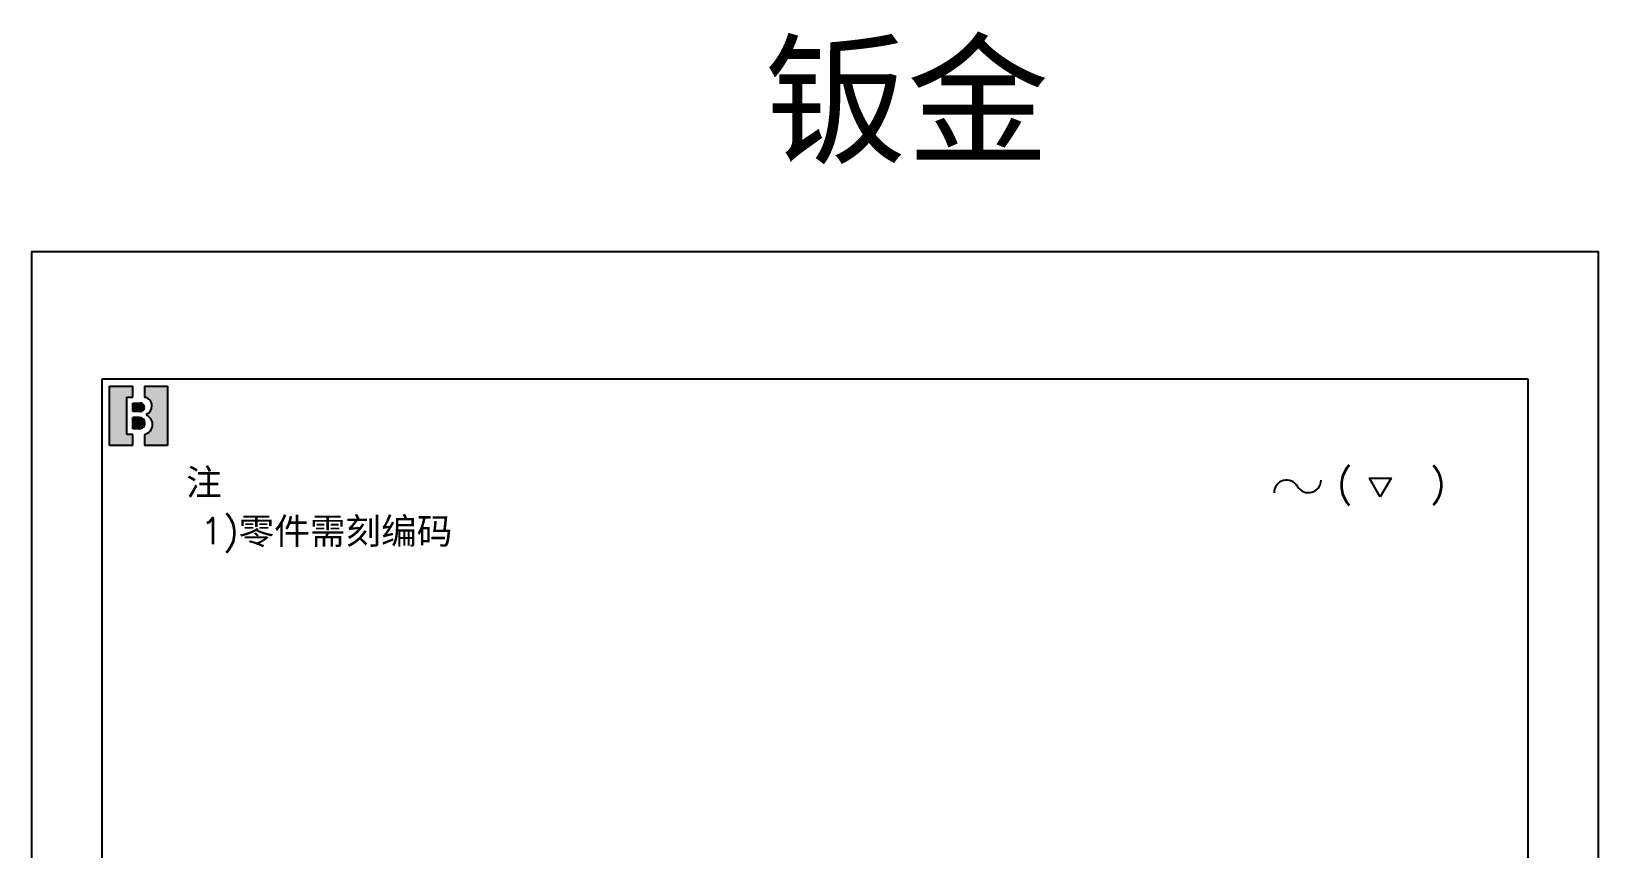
# Model space of a CAD drawing. Header units: inches. Extents: x 21 to 8642, y -3779 to 1599.
# Drawn here: x 1525.9 to 1945.9, y -537.4 to -318.4 of the extents above; entities that cross this region are included whole.
import ezdxf

# ---------------------------------------------------------------- set-up
doc = ezdxf.new("R2010")
doc.units = ezdxf.units.IN
doc.header["$MEASUREMENT"] = 0
doc.layers.add('title_frame', color=7, linetype='Continuous')
doc.layers.add('word_dim', color=253, linetype='Continuous')
doc.styles.get("Standard").update_dxf_attribs({"font": 'txt', "bigfont": 'gbcbig.shx'})

# ---------------------------------------------------------------- blocks, each defined once
blk = doc.blocks.new('B\\M+18B40\\M+196A7\\M+100CF\\M+100B0\\M+100B8')
blk.add_hatch(color=1).paths.add_polyline_path([(0.3999999986702711, 0.8149999997779807), (0.3999999986702711, 0.9999999997779806), (-1.3297288e-09, 0.9999999997779806), (-1.3297288e-09, -2.220193e-10), (0.3999999986702711, -2.220193e-10), (0.3999999986702711, 0.1849999997779807), (0.2999999986702711, 0.1849999997779807), (0.2999999986702711, 0.8149999997779807)])
h = blk.add_hatch(color=1)
edge = h.paths.add_edge_path()
edge.add_line((0.5999999986702714, 0.9999999997779806), (0.5999999986702718, 0.8142220507965398))
edge.add_arc((0.5849999986702712, 0.6699999997779816), 0.1449999999999991, -5.115907697472721e-13, 84.06222754839428, ccw=False)
edge.add_arc((0.5849999986702707, 0.6699999997779802), 0.1449999999999993, -69.82872865353448, 1.1368683772161603e-13, ccw=False)
edge.add_line((0.6349999986702715, 0.5338934238898192), (0.6349999986702711, 0.5120827805020305))
edge.add_arc((0.5699999986702688, 0.3549999997779789), 0.1700000000000021, 3.979039320256561e-13, 67.5204943905955, ccw=False)
edge.add_arc((0.5699999986702724, 0.3549999997779802), 0.1699999999999993, -79.83575137827683, 0, ccw=False)
edge.add_line((0.5999999986702714, 0.1876679944711657), (0.5999999986702714, -2.220192918400699e-10))
edge.add_line((0.5999999986702714, -2.220193e-10), (0.9999999986702712, -2.220193e-10))
edge.add_line((0.9999999986702712, -2.220193e-10), (0.9999999986702712, 0.9999999997779806))
edge.add_line((0.9999999986702712, 0.9999999997779806), (0.5999999986702714, 0.9999999997779806))
h = blk.add_hatch(color=1)
edge = h.paths.add_edge_path()
edge.add_arc((0.5299999986702706, 0.6449999997779808), 0.07, 359.9999999999989, 450)
edge.add_line((0.5299999986702706, 0.7149999997779806), (0.3999999986702711, 0.7149999997779806))
edge.add_line((0.3999999986702711, 0.7149999997779806), (0.3999999986702711, 0.5749999997779809))
edge.add_line((0.3999999986702711, 0.5749999997779809), (0.5299999986702701, 0.5749999997779809))
edge.add_arc((0.5299999986702701, 0.6449999997779808), 0.07, 270, 359.9999999999999)
h = blk.add_hatch(color=1)
edge = h.paths.add_edge_path()
edge.add_arc((0.5149999986702705, 0.3799999997779802), 0.095, 1.018e-13, 90)
edge.add_line((0.5149999986702705, 0.4749999997779804), (0.3999999986702711, 0.4749999997779808))
edge.add_line((0.3999999986702711, 0.4749999997779808), (0.3999999986702711, 0.2849999997779809))
edge.add_line((0.3999999986702711, 0.2849999997779809), (0.5149999986702718, 0.2849999997779809))
edge.add_arc((0.5149999986702718, 0.379999999777981), 0.095, 270, 360.0000000000003)
at = {"color": 1}
for p, q in [((-1.3297288e-09, -2.220193e-10), (-1.3297288e-09, 0.9999999997779806)), ((-1.3297288e-09, 0.9999999997779806), (0.3999999986702711, 0.9999999997779806)), ((0.2999999986702711, 0.8149999997779807), (0.3999999986702711, 0.8149999997779807)), ((0.2999999986702711, 0.1849999997779807), (0.2999999986702711, 0.8149999997779807)), ((0.3999999986702711, 0.8149999997779807), (0.3999999986702711, 0.9999999997779806)), ((0.5999999986702714, 0.9999999997779806), (0.5999999986702718, 0.8142220507965398)), ((0.5999999986702714, 0.9999999997779806), (0.9999999986702712, 0.9999999997779806)), ((0.9999999986702712, 0.9999999997779806), (0.9999999986702712, -2.220193e-10)), ((0.3999999986702711, 0.7149999997779806), (0.5299999986702706, 0.7149999997779806)), ((0.3999999986702711, 0.5749999997779809), (0.3999999986702711, 0.7149999997779806)), ((0.5299999986702701, 0.5749999997779809), (0.3999999986702711, 0.5749999997779809)), ((0.5999999986702705, 0.6449999997779794), (0.59999999867027, 0.6449999997779803)), ((0.6349999986702715, 0.5338934238898192), (0.6349999986702711, 0.5120827805020305)), ((0.7299999986702704, 0.6699999997779807), (0.7299999986702704, 0.6699999997779802)), ((0.5149999986702705, 0.4749999997779804), (0.3999999986702711, 0.4749999997779808)), ((0.3999999986702711, 0.2849999997779809), (0.3999999986702711, 0.4749999997779808)), ((0.5149999986702718, 0.2849999997779809), (0.3999999986702711, 0.2849999997779809)), ((0.5699999986702711, 0.5249999997779802), (0.5699999986702716, 0.5249999997779807)), ((0.6099999986702707, 0.3799999997779806), (0.609999998670272, 0.3799999997779815)), ((0.739999998670271, 0.3549999997779802), (0.739999998670271, 0.3549999997779802)), ((0.3999999986702711, 0.1849999997779807), (0.2999999986702711, 0.1849999997779807)), ((0.3999999986702711, -2.220193e-10), (0.3999999986702711, 0.1849999997779807)), ((0.5999999986702714, 0.1876679944711657), (0.5999999986702714, -2.220193e-10)), ((0.3999999986702711, -2.220193e-10), (-1.3297288e-09, -2.220193e-10)), ((0.9999999986702712, -2.220193e-10), (0.5999999986702714, -2.220193e-10))]:
    blk.add_line(p, q, dxfattribs=at)
for centre, radius, start, end in [((0.5849999986702712, 0.6699999997779816), 0.1449999999999991, 359.9999999999995, 84.06222754839432), ((0.5299999986702706, 0.6449999997779808), 0.07, 359.9999999999989, 90), ((0.5299999986702701, 0.6449999997779808), 0.07, 270, 359.9999999999999), ((0.5849999986702707, 0.6699999997779802), 0.1449999999999993, 290.1712713464655, 1.781e-13), ((0.5149999986702705, 0.3799999997779802), 0.095, 1.018e-13, 90), ((0.5149999986702718, 0.379999999777981), 0.095, 270, 2.799e-13), ((0.5699999986702724, 0.3549999997779802), 0.1699999999999993, 280.1642486217232, 0), ((0.5699999986702688, 0.3549999997779789), 0.1700000000000021, 4.58e-13, 67.52049439059552)]:
    blk.add_arc(centre, radius, start, end, dxfattribs=at)
blk.add_attdef('B機密ﾏｰｸ', (-0.0857467348302255, 1.074949466596297), '', height=0.2)
blk = doc.blocks.new('shiage0')
at = {"layer": 'word_dim', "color": 3, "linetype": 'Continuous'}
for centre, radius, start, end in [((1.687489685469927, 1.849274192977646e-05), 1.687500000000015, 29.99999999999973, 180), ((4.610325423242443, 1.68751849274193), 1.6875, 209.9999999999997, 0)]:
    blk.add_arc(centre, radius, start, end, dxfattribs=at)
blk = doc.blocks.new('12')
at = {"layer": 'title_frame', "color": 3, "linetype": 'Continuous'}
blk.add_lwpolyline([(20.45953957290135, 3.029106033062448), (19.01453957290136, 5.531919449999464), (21.90453957290134, 5.531919449999464)], close=True, dxfattribs=at)
blk.add_blockref('shiage0', (6.232110961562512, 3.563542641311528), dxfattribs=at)
blk.add_text('(   )', height=3.5, dxfattribs=at).set_placement((14.64364134312495, 3.07716278909686))

msp = doc.modelspace()

# ---------------------------------------------------------------- linework, layer by layer
at = {"layer": 'title_frame'}
for p, q in [((1544.93546275816, -411.5617079089716), (1926.93546275816, -411.5617079089716)), ((1544.93546275816, -963.0617079089716), (1544.93546275816, -411.5617079089716)), ((1554.93546275816, -411.5617079089716), (1926.93546275816, -411.5617079089716)), ((1926.93546275816, -411.5617079089716), (1926.93546275816, -963.0617079089716))]:
    msp.add_line(p, q, dxfattribs=at)
at = {"layer": 'title_frame', "color": 4}
msp.add_lwpolyline([(1525.93546275816, -971.5617079089716), (1945.93546275816, -971.5617079089716), (1945.93546275816, -377.5617079089716), (1525.93546275816, -377.5617079089716)], close=True, dxfattribs=at)

# ---------------------------------------------------------------- block references
at = {"xscale": 15.55750000000262, "yscale": 15.875, "zscale": 15.875}
msp.add_blockref('B\\M+18B40\\M+196A7\\M+100CF\\M+100B0\\M+100B8', (1546.895477346658, -429.4367079054427), dxfattribs=at)
at = {"layer": 'word_dim', "ltscale": 2, "xscale": 2, "yscale": 2, "zscale": 2}
msp.add_blockref('12', (1846.498907885612, -449.1898906371171), dxfattribs=at)

# ---------------------------------------------------------------- texts
at = {"linetype": 'Continuous', "ltscale": 2, "insert": (1722.361077144193, -322.8643052328998), "char_height": 28, "width": 97.82244757481385, "attachment_point": 1}
msp.add_mtext('{\\fMicrosoft YaHei|b0|i0|c134|p34;\\C3;钣金}', dxfattribs=at)
at = {"ltscale": 2, "char_height": 7, "attachment_point": 1}
for s, insert, width in [('{\\fSimSun|b0|i0|c134|p2;\\C3;注}', (1567.406696320682, -435.7497970665863), 20.72938335666549), ('{\\Fromans,bigfont|c134;\\C3;1)\\fSimSun|b0|i0|c134|p2;零件需刻编码}', (1571.277442419876, -448.8405674202077), 193.8122652991879)]:
    msp.add_mtext(s, dxfattribs=dict(at, insert=insert, width=width))

doc.saveas('drawing.dxf')
